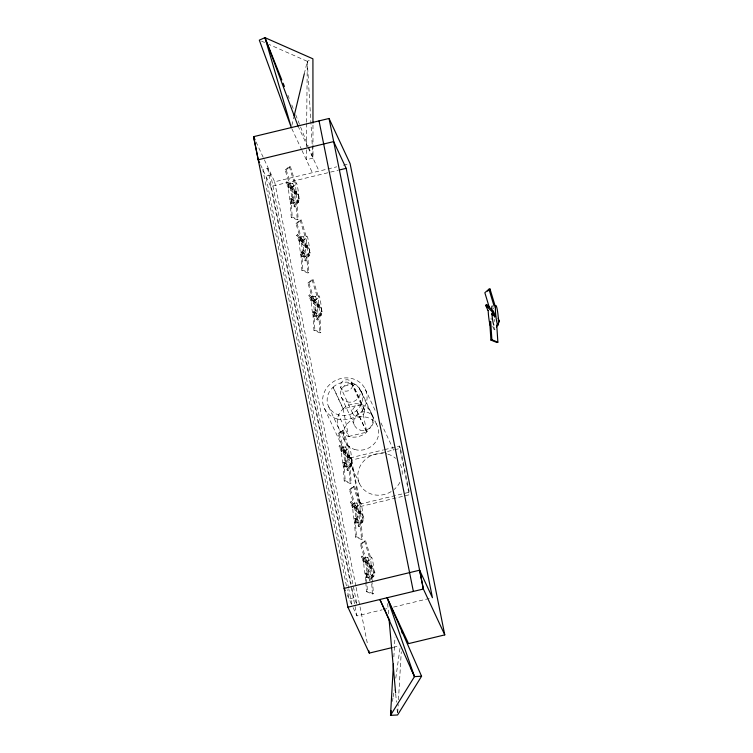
<?xml version="1.0" encoding="UTF-8"?>
<svg xmlns="http://www.w3.org/2000/svg" width="753" height="753" viewBox="0 0 753 753"><rect width="100%" height="100%" fill="white"/><g stroke="black" fill="none" stroke-linecap="round" stroke-linejoin="round"><path stroke-width="0.56" stroke-dasharray="3.77 2.82" d="M306.678 123.426L306.32 159.749L313.003 158.139L312.975 124.254M306.687 122.25L307.28 61.322L311.036 59.647M393.847 656.955L394.986 637.104M397.735 712.639L398.205 704.45M398.478 699.763L401.274 651.759M392.482 701.429L392.972 697.956M393.141 696.789L394.13 689.833M395.767 678.237L400.031 648.079M291.872 125.29L293.792 117.289M304.259 73.888L307.28 61.322L268.906 44.389M291.411 199.78L295.844 191.206L296.917 191.657L299.741 198.557L295.308 207.131L294.235 206.68L291.411 199.78L292.484 200.232L295.308 207.131M292.484 200.232L296.917 191.657M294.235 206.68L298.668 198.105L295.844 191.206M314.133 312.843L318.557 304.278L319.63 304.73L322.453 311.62L318.02 320.194L316.947 319.743L314.133 312.843L315.196 313.304L318.02 320.194M315.196 313.304L319.63 304.73M316.947 319.743L321.38 311.168L318.557 304.278M344.385 463.424L348.808 454.859L349.881 455.311L352.705 462.201L348.272 470.776L347.199 470.324L344.385 463.424L345.448 463.886L348.272 470.776M345.448 463.886L349.881 455.311M347.199 470.324L351.632 461.749L348.808 454.859M355.642 519.466L360.075 510.892L361.139 511.343L363.963 518.243L359.529 526.818L358.466 526.366L355.642 519.466L356.715 519.918L359.529 526.818M356.715 519.918L361.139 511.343M358.466 526.366L362.89 517.791L360.075 510.892M371.041 565.484L373.865 572.384L369.431 580.949L366.607 574.059L371.041 565.484L372.114 565.936L374.928 572.835L370.504 581.41M493.77 326.887L494.985 329.842L493.912 329.39L494.89 327.489M370.099 580.422L367.68 574.511L372.114 565.936M302.132 253.281L306.593 244.772L307.666 245.224L310.509 252.528L306.047 261.027L304.984 260.585L302.132 253.281L303.205 253.733L306.047 261.027M303.205 253.733L307.666 245.224M304.984 260.585L309.445 252.076L306.593 244.772M333.165 387.164L333.645 386.647A17.997 16.444 -25 0 1 357.016 385.903A17.997 16.444 -25 0 1 359.247 407.665L356.075 411.044A17.997 16.444 -25 0 1 332.713 411.797A17.997 16.444 -25 0 1 330.473 390.035L333.165 387.164L343.236 408.766M285.999 182.621L286.874 181.793L293.717 188.57L295.948 193.606L295.082 194.434L288.23 187.657L285.999 182.621L292.851 189.398L295.082 194.434M288.23 187.657L289.096 186.829L286.874 181.793M292.851 189.398L293.717 188.57M308.711 295.694L309.587 294.856L316.439 301.633L318.66 306.669L317.794 307.506L310.942 300.729L308.711 295.694L315.563 302.471L317.794 307.506M310.942 300.729L311.817 299.892L309.587 294.856M315.563 302.471L316.439 301.633M338.963 446.275L339.838 445.437L346.691 452.214L348.912 457.25L348.046 458.088L341.194 451.311L338.963 446.275L345.815 453.052L348.046 458.088M341.194 451.311L342.069 450.473L339.838 445.437M345.815 453.052L346.691 452.214M350.22 502.307L351.096 501.479L357.948 508.256L360.179 513.292L359.303 514.13L352.451 507.353L350.22 502.307L357.073 509.094L359.303 514.13M352.451 507.353L353.326 506.515L351.096 501.479M357.073 509.094L357.948 508.256M361.186 556.9L362.061 556.062L368.914 562.849L371.144 567.884L370.269 568.713L363.417 561.936L361.186 556.9L368.038 563.677L370.269 568.713M363.417 561.936L364.292 561.107L362.061 556.062M368.038 563.677L368.914 562.849M296.691 235.435L297.567 234.607L304.391 241.346L306.65 246.796L305.774 247.624L298.95 240.894L296.691 235.435L303.515 242.174L305.774 247.624M298.95 240.894L299.826 240.066L297.567 234.607M303.515 242.174L304.391 241.346M295.985 223.613L300.089 219.914L301.144 219.763L306.593 237.863L302.49 241.572L301.435 241.713L295.985 223.613L297.04 223.472L301.144 219.763M301.435 241.713L305.539 238.014L306.593 237.863M285.18 169.999L289.284 166.469L290.338 166.309L295.844 184.513L291.74 188.043L290.686 188.203L285.18 169.999L286.225 169.839L290.338 166.309M290.686 188.203L294.8 184.673L295.844 184.513M307.892 283.072L312.006 279.542L313.05 279.382L318.566 297.576L314.453 301.115L313.399 301.266L307.892 283.072L308.946 282.912L313.05 279.382M313.399 301.266L317.512 297.736L318.566 297.576M338.144 433.653L342.257 430.123L343.302 429.963L348.818 448.157L344.705 451.696L343.65 451.847L338.144 433.653L339.198 433.493L343.302 429.963M492.829 308.796L494.467 307.384M343.65 451.847L347.764 448.317L348.818 448.157M349.401 489.695L353.515 486.156L354.569 485.996L360.075 504.199L355.962 507.729L354.908 507.889L349.401 489.695L350.456 489.535L354.569 485.996M354.908 507.889L359.021 504.359L360.075 504.199M360.367 544.278L364.48 540.748L365.534 540.588L371.041 558.792L366.927 562.322L365.883 562.482L360.367 544.278L361.421 544.118L365.534 540.588M365.883 562.482L369.987 558.952L371.041 558.792M300.748 252.17L301.708 251.85L307.704 254.448L308.824 272.708L307.864 273.028L301.868 270.431L300.748 252.17L306.735 254.768L307.704 254.448M301.868 270.431L302.838 270.111L308.824 272.708M290.056 198.961L291.016 198.651L296.993 201.07L298.188 219.481L297.219 219.782L291.242 217.372L290.056 198.961L296.033 201.371L296.993 201.07M291.242 217.372L292.211 217.062L298.188 219.481M312.768 312.024L313.737 311.723L319.714 314.133L320.9 332.544L319.931 332.854L313.954 330.435L312.768 312.024L318.745 314.443L319.714 314.133M313.954 330.435L314.923 330.134L320.9 332.544M343.02 462.606L343.989 462.304L349.966 464.714L351.152 483.125L350.183 483.435L344.206 481.016L343.02 462.606L348.997 465.025L349.966 464.714M344.206 481.016L345.175 480.715L351.152 483.125M354.277 518.648L355.247 518.337L361.224 520.756L362.409 539.167L361.44 539.477L355.463 537.058L354.277 518.648L360.254 521.057L361.224 520.756M355.463 537.058L356.433 536.748L362.409 539.167M365.76 581.288L365.243 573.231L366.212 572.929L372.189 575.348L372.631 582.248M365.243 573.231L371.22 575.65L372.189 575.348M365.836 582.436L366.438 591.642L367.398 591.34L373.375 593.759L372.707 583.396M366.438 591.642L372.415 594.061L373.375 593.759M356.715 603.162L270.685 174.941L267.626 168.39L262.788 169.547L346.964 588.564M270.685 174.941L265.847 176.108L348.639 588.215M256.029 141.912L274.629 181.793L326.802 169.218M327.913 168.945L336.789 166.808M343.443 165.208L347.877 164.135M260.51 164.662L270.704 186.528L338.163 170.272M333.014 387.202L343.114 408.898L361.224 404.427L366.777 432.1L348.648 436.467L338.577 414.865M384.604 449.616L399.401 446.049L408.7 492.368L409.773 494.655L360.838 506.449L359.774 504.162L350.465 457.843L383.465 449.889M350.465 457.843L351.538 460.139L393.64 449.983M394.779 449.71L400.464 448.346L409.547 493.526M359.774 504.162L408.7 492.368M356.508 603.379L353.882 597.76L349.044 598.927L347.199 589.712M353.072 607.567L356.96 615.898L382.119 609.836M383.258 609.563L388.981 608.189M393.555 607.087L431.281 597.986M393.292 647.307L399.005 645.923M289.133 183.657L296.353 182.894M290.987 203.357A9.949 1.129 83.9 0 0 290.658 189.427A9.949 1.129 83.9 0 0 288.531 187.742A9.949 1.129 83.9 0 0 290.987 203.357L298.207 202.576A9.94 1.129 83.9 0 0 297.877 188.664A9.94 1.129 83.9 0 0 295.75 186.97A9.94 1.129 83.9 0 0 298.207 202.576M299.59 237.082L306.81 236.32M301.972 256.688L309.191 255.907M311.846 296.729L319.065 295.967M313.7 316.429A9.949 1.129 83.9 0 0 313.38 302.499A9.949 1.129 83.9 0 0 311.243 300.805A9.949 1.129 83.9 0 0 313.7 316.429L320.919 315.648A9.94 1.129 83.9 0 0 320.599 301.727A9.94 1.129 83.9 0 0 318.463 300.042A9.94 1.129 83.9 0 0 320.919 315.648M342.097 447.31L349.317 446.548M343.952 467.011A9.949 1.129 83.9 0 0 343.632 453.08A9.949 1.129 83.9 0 0 341.495 451.386A9.949 1.129 83.9 0 0 343.952 467.011L351.171 466.229A9.94 1.129 83.9 0 0 350.851 452.308A9.94 1.129 83.9 0 0 348.714 450.623A9.94 1.129 83.9 0 0 351.171 466.229M353.355 503.352L360.574 502.59M355.209 523.043A9.949 1.129 83.9 0 0 354.889 509.122A9.949 1.129 83.9 0 0 352.752 507.428A9.949 1.129 83.9 0 0 355.209 523.043L362.428 522.262A9.94 1.129 83.9 0 0 362.108 508.35A9.94 1.129 83.9 0 0 359.972 506.656A9.94 1.129 83.9 0 0 362.428 522.262M364.32 557.935L371.54 557.173M366.174 577.636A9.949 1.129 83.9 0 0 365.854 563.705A9.949 1.129 83.9 0 0 363.718 562.011A9.949 1.129 83.9 0 0 366.174 577.636L373.394 576.854A9.94 1.129 83.9 0 0 373.074 562.943A9.94 1.129 83.9 0 0 370.937 561.249A9.94 1.129 83.9 0 0 373.394 576.854M309.445 252.076L310.509 252.528M298.668 198.105L299.741 198.557M321.38 311.168L322.453 311.62M351.632 461.749L352.705 462.201M362.89 517.791L363.963 518.243M373.865 572.384L374.928 572.835M366.607 574.059L367.68 574.511M261.451 41.095L264.642 42.507M299.826 240.066L306.65 246.796M289.096 186.829L295.948 193.606M311.817 299.892L318.66 306.669M342.069 450.473L348.912 457.25M353.326 506.515L360.179 513.292M364.292 561.107L371.144 567.884M298 125.958L307.685 146.722M308.165 147.757L319.046 171.091M291.797 128.612L301.482 149.367M301.962 150.412L312.363 172.701M399.401 446.049L400.464 448.346M365.12 388.934L375.521 411.232M380.971 422.913L394.337 451.593M361.026 390.939L377.178 425.567M359.397 388.247L372.584 416.513M351.933 382.496L363.934 408.239M364.49 409.886L352.489 384.143L340.497 387.033L353.035 414.159M351.143 382.825L361.224 404.427M356.687 410.394L366.777 432.1M356.555 410.526L366.626 432.128M341.514 397.471L354.691 425.737M328.694 406.752L344.846 441.38M324.599 408.757L359.755 484.151M347.086 594.729L352.103 605.478L348.865 589.364M492.697 326.435L493.912 329.39M287.891 95.179L289.19 98.436M291.788 104.949L293.519 109.289M295.684 114.72L308.241 146.195M308.674 147.287L313.003 158.139L312.316 146.477M289.284 166.469L294.8 184.673M286.225 169.839L291.74 188.043M312.006 279.542L317.512 297.736M308.946 282.912L314.453 301.115M342.257 430.123L347.764 448.317M339.198 433.493L344.705 451.696M353.515 486.156L359.021 504.359M350.456 489.535L355.962 507.729M364.48 540.748L369.987 558.952M361.421 544.118L366.927 562.322M300.089 219.914L305.539 238.014M297.04 223.472L302.49 241.572M343.095 408.804L348.648 436.467M351.538 460.139L360.838 506.449M274.629 181.793L355.887 586.248M356.113 587.406L367.69 645.02M267.626 168.39L351.114 583.942M352.037 588.554L353.882 597.76M270.704 186.528L356.96 615.898M387.654 603.548L388.586 613.996M395.73 694.087L396.454 702.22M397.076 709.175L397.386 712.658M371.22 575.65L371.671 582.558M371.737 583.707L372.415 594.061M366.212 572.929L367.398 591.34M360.254 521.057L361.44 539.477M355.247 518.337L356.433 536.748M348.997 465.025L350.183 483.435M343.989 462.304L345.175 480.715M318.745 314.443L319.931 332.854M313.737 311.723L314.923 330.134M296.033 201.371L297.219 219.782M291.016 198.651L292.211 217.062M306.735 254.768L307.864 273.028M301.708 251.85L302.838 270.111M307.28 61.322L312.25 145.31M400.285 464.328A22.562 20.604 -25 0 1 402.13 474.898M399.862 482.362A22.562 20.604 -25 0 1 394.073 489.525M391.202 491.587A22.562 20.604 -25 0 1 357.929 477.957A22.562 20.604 -25 0 1 386.807 453.88M387.899 454.172A22.562 20.604 -25 0 1 395.673 458.37M491.041 318.058A9.949 1.129 83.9 0 1 491.163 319.714M494.655 319.347A9.949 1.129 83.9 0 1 494.759 321.625M343.716 408.248L340.544 411.637A17.997 16.444 -25 0 0 342.784 433.399A17.997 16.444 -25 0 0 366.146 432.646L369.318 429.266A17.997 16.444 -25 0 0 367.088 407.505A17.997 16.444 -25 0 0 343.716 408.248M364.593 411.11L364.471 409.623A6.212 5.676 -25 0 0 354.814 406.836A6.212 5.676 -25 0 0 355.604 416.465A6.212 5.676 -25 0 0 364.593 411.11M352.583 385.367L352.46 383.879A6.212 5.676 -25 0 0 342.803 381.093A6.212 5.676 -25 0 0 343.603 390.722A6.212 5.676 -25 0 0 352.583 385.367M336.986 418.922A22.562 20.604 -25 0 0 366.796 394.054A22.562 20.604 -25 0 0 330.802 383.559A22.562 20.604 -25 0 0 336.986 418.922M354.719 449.494A17.997 16.444 -25 0 0 378.514 429.652A17.997 16.444 -25 0 0 349.797 421.285A17.997 16.444 -25 0 0 354.719 449.494M347.161 401.876A10.071 9.196 -25 0 0 360.207 390.506A10.071 9.196 -25 0 0 344.008 386.185A10.071 9.196 -25 0 0 347.161 401.876M360.339 430.142A10.071 9.196 -25 0 0 373.384 418.772A10.071 9.196 -25 0 0 357.186 414.451A10.071 9.196 -25 0 0 360.339 430.142M292.023 187.365A9.949 1.129 83.9 0 0 294.479 202.981A9.949 1.129 83.9 0 0 294.159 189.059A9.949 1.129 83.9 0 0 292.023 187.365M302.744 240.565A9.949 1.129 83.9 0 0 305.172 256.34A9.949 1.129 83.9 0 0 304.909 242.635A9.949 1.129 83.9 0 0 302.744 240.565M299.242 240.932A9.949 1.129 83.9 0 0 301.68 256.707A9.949 1.129 83.9 0 0 301.416 243.012A9.949 1.129 83.9 0 0 299.242 240.932M306.471 240.169A9.94 1.129 83.9 0 0 308.899 255.926A9.94 1.129 83.9 0 0 308.636 242.24A9.94 1.129 83.9 0 0 306.471 240.169M314.735 300.438A9.949 1.129 83.9 0 0 317.192 316.053A9.949 1.129 83.9 0 0 316.872 302.122A9.949 1.129 83.9 0 0 314.735 300.438M344.987 451.009A9.949 1.129 83.9 0 0 347.444 466.634A9.949 1.129 83.9 0 0 347.124 452.704A9.949 1.129 83.9 0 0 344.987 451.009M356.244 507.051A9.949 1.129 83.9 0 0 358.701 522.676A9.949 1.129 83.9 0 0 358.381 508.746A9.949 1.129 83.9 0 0 356.244 507.051M367.219 561.644A9.94 1.129 83.9 0 0 369.667 577.25A9.94 1.129 83.9 0 0 369.346 563.338A9.94 1.129 83.9 0 0 367.219 561.644"/><path stroke-width="1.13" d="M393.452 663.967L390.515 715.35L397.593 714.983L421.576 676.241L387.136 597.741L414.489 676.608L390.515 715.35L391.174 710.71M402.366 633.028L402.497 630.685L402.168 633M294.075 116.15L304.259 73.888M496.462 326.99L499.418 321.267L498.204 318.312M487.897 310.377L485.676 305.341L486.542 304.504L493.394 311.281L495.625 316.316M494.749 317.154L492.518 312.119L493.394 311.281M495.201 306.151L490.015 289.03L488.961 289.19L484.847 292.719L489.064 306.631M487.549 291.147L490.015 289.03M281.829 79.987L264.943 37.65L259.314 40.154L291.317 127.568L264.943 37.65L312.919 58.819L312.975 123.087M489.723 321.672L490.918 340.083L491.888 339.782L497.865 342.191L496.745 324.929M497.865 342.191L496.895 342.502L490.918 340.083M387.136 597.741L408.531 643.627L444.769 634.892L350.089 163.608L329.052 118.475L253.582 136.669L347.914 607.2L369.309 653.086L392.153 647.58M255.051 139.813L253.582 136.669L258.232 159.777L333.692 141.592L346.164 168.343L432.429 597.713L419.6 570.209L344.14 588.394L345.128 590.521M339.302 169.99L346.164 168.343M347.914 607.2L423.374 589.015L444.769 634.892M389.8 620.745L379.889 599.492L414.489 676.608L421.576 676.241M498.345 320.816L499.418 321.267M485.676 305.341L492.518 312.119M491.709 314.142L493.224 315.648M258.232 159.777L259.597 162.714M486.542 304.504L487.436 306.518M410.743 667.986L414.489 676.608M283.128 83.244L284.427 86.501M264.943 37.65L298 125.958M488.961 289.19L494.147 306.311M329.052 118.475L423.374 589.015L419.6 570.209M319.037 120.894L413.359 591.425M368.848 650.78L369.309 653.086M389.103 619.804L395.626 692.929M490.692 321.362L491.888 339.782M493.799 325.098A9.94 1.129 83.9 0 1 491.85 313.182M491.7 310.085A9.94 1.129 83.9 0 1 492.302 306.01M490.655 326.077A9.949 1.129 83.9 0 1 488.198 310.452M488.311 307.205A9.949 1.129 83.9 0 1 489.158 306.96M495.418 309.69A9.94 1.129 83.9 0 0 497.874 325.296A9.94 1.129 83.9 0 0 497.554 311.375A9.94 1.129 83.9 0 0 495.418 309.69"/></g></svg>
